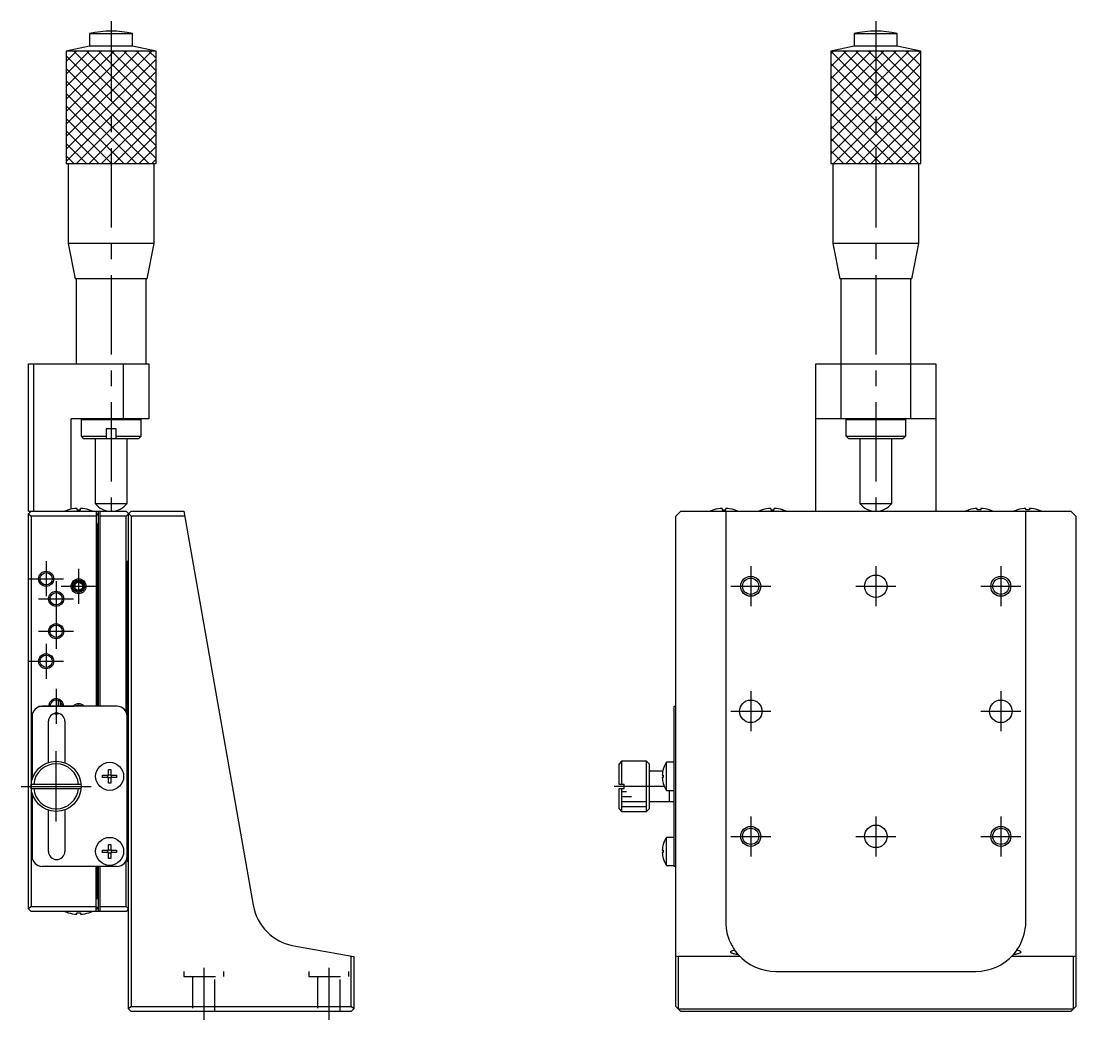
# Model space of a CAD drawing. Extents: x 0 to 448, y -8 to 412.
# Drawn here: x 237.6 to 448.4, y 99.3 to 299 of the extents above; entities that cross this region are included whole.
import ezdxf

# ---------------------------------------------------------------- set-up
doc = ezdxf.new("R2010")
doc.units = 0
doc.header["$LTSCALE"] = 0.5
doc.linetypes.add('CENTER', pattern=[50.8, 31.75, -6.35, 6.35, -6.35])
doc.linetypes.add('DASHED', pattern=[19.05, 12.7, -6.35])
for name, color, linetype in [('MSM_CENTER', 1, 'CENTER'), ('MSM_CONTINUOUS', 7, 'CONTINUOUS'), ('MSM_DASHED', 4, 'DASHED'), ('MSM_NARROW', 5, 'CONTINUOUS')]:
    doc.layers.add(name, color=color, linetype=linetype)

msp = doc.modelspace()

# ---------------------------------------------------------------- linework, layer by layer
at = {"layer": 'MSM_CENTER'}
for p, q in [((255.563775, 299.041977), (255.563775, 201.041977)), ((408.40179, 299.041977), (408.40179, 201.041977)), ((242.563775, 191.041977), (242.563775, 184.041977)), ((383.40179, 190.041977), (383.40179, 182.041977)), ((408.40179, 190.041977), (408.40179, 182.041977)), ((433.40179, 190.041977), (433.40179, 182.041977)), ((249.063775, 189.541977), (249.063775, 182.541977)), ((239.063775, 187.541977), (246.063775, 187.541977)), ((244.563775, 187.041977), (244.563775, 173.541977)), ((245.563775, 186.041977), (252.563775, 186.041977)), ((379.40179, 186.041977), (387.40179, 186.041977)), ((404.40179, 186.041977), (412.40179, 186.041977)), ((429.40179, 186.041977), (437.40179, 186.041977)), ((241.063775, 183.541977), (248.063775, 183.541977)), ((241.063775, 177.041977), (248.063775, 177.041977)), ((242.563775, 174.541977), (242.563775, 167.541977)), ((239.063775, 171.041977), (246.063775, 171.041977)), ((244.563775, 165.541977), (244.563775, 158.541977)), ((383.40179, 165.041977), (383.40179, 157.041977)), ((433.40179, 165.041977), (433.40179, 157.041977)), ((241.063775, 162.041977), (248.063775, 162.041977)), ((379.40179, 161.041977), (387.40179, 161.041977)), ((429.40179, 161.041977), (437.40179, 161.041977)), ((244.563775, 139.041977), (244.563775, 153.041977)), ((237.563775, 146.041977), (251.563775, 146.041977)), ((366.119214, 146.041977), (356.10179, 146.041977)), ((383.40179, 140.041977), (383.40179, 132.041977)), ((408.40179, 140.041977), (408.40179, 132.041977)), ((433.40179, 140.041977), (433.40179, 132.041977)), ((379.40179, 136.041977), (387.40179, 136.041977)), ((404.40179, 136.041977), (412.40179, 136.041977)), ((429.40179, 136.041977), (437.40179, 136.041977)), ((274.063775, 109.741977), (274.063775, 99.341977)), ((299.063775, 109.741977), (299.063775, 99.341977))]:
    msp.add_line(p, q, dxfattribs=at)
at = {"layer": 'MSM_CONTINUOUS'}
for p, q in [((251.263775, 296.541977), (251.263775, 294.041977)), ((251.263775, 296.541977), (259.863775, 296.541977)), ((259.863775, 294.041977), (259.863775, 296.541977)), ((404.10179, 296.541977), (404.10179, 294.041977)), ((404.10179, 296.541977), (412.70179, 296.541977)), ((412.70179, 294.041977), (412.70179, 296.541977)), ((251.263775, 294.041977), (246.563775, 293.041977)), ((259.863775, 294.041977), (251.263775, 294.041977)), ((264.563775, 293.041977), (259.863775, 294.041977)), ((404.10179, 294.041977), (399.40179, 293.041977)), ((412.70179, 294.041977), (404.10179, 294.041977)), ((417.40179, 293.041977), (412.70179, 294.041977)), ((264.563775, 293.041977), (246.563775, 293.041977)), ((246.563775, 293.041977), (246.563775, 270.541977)), ((264.563775, 270.541977), (264.563775, 293.041977)), ((417.40179, 293.041977), (399.40179, 293.041977)), ((399.40179, 293.041977), (399.40179, 270.541977)), ((417.40179, 270.541977), (417.40179, 293.041977)), ((246.563775, 270.541977), (264.563775, 270.541977)), ((246.963775, 270.541977), (246.963775, 254.541977)), ((264.163775, 254.541977), (264.163775, 270.541977)), ((399.40179, 270.541977), (417.40179, 270.541977)), ((399.80179, 270.541977), (399.80179, 254.541977)), ((417.00179, 254.541977), (417.00179, 270.541977)), ((246.963775, 254.541977), (248.363775, 247.541977)), ((264.163775, 254.541977), (246.963775, 254.541977)), ((262.763775, 247.541977), (264.163775, 254.541977)), ((399.80179, 254.541977), (401.20179, 247.541977)), ((417.00179, 254.541977), (399.80179, 254.541977)), ((415.60179, 247.541977), (417.00179, 254.541977)), ((262.763775, 247.541977), (248.363775, 247.541977)), ((248.563775, 247.541977), (248.563775, 230.541977)), ((262.563775, 230.541977), (262.563775, 247.541977)), ((415.60179, 247.541977), (401.20179, 247.541977)), ((401.40179, 247.541977), (401.40179, 219.541977)), ((415.40179, 219.541977), (415.40179, 247.541977)), ((239.063775, 201.041977), (239.063775, 230.541977)), ((239.063775, 230.541977), (263.063775, 230.541977)), ((240.063775, 230.541977), (240.063775, 201.041977)), ((258.063775, 219.541977), (258.063775, 230.541977)), ((263.063775, 230.541977), (263.063775, 219.541977)), ((396.40179, 201.041977), (396.40179, 230.541977)), ((396.40179, 230.541977), (420.40179, 230.541977)), ((420.40179, 230.541977), (420.40179, 201.041977)), ((247.563775, 201.456279), (247.563775, 219.541977)), ((263.063775, 219.541977), (247.563775, 219.541977)), ((249.763775, 219.541977), (249.563775, 219.341977)), ((249.563775, 219.341977), (249.563775, 216.041977)), ((261.563775, 219.341977), (249.563775, 219.341977)), ((261.563775, 219.341977), (261.363775, 219.541977)), ((261.563775, 216.041977), (261.563775, 219.341977)), ((420.40179, 219.541977), (396.40179, 219.541977)), ((402.60179, 219.541977), (402.40179, 219.341977)), ((414.40179, 219.341977), (402.40179, 219.341977)), ((402.40179, 219.341977), (402.40179, 217.541977)), ((414.40179, 219.341977), (414.20179, 219.541977)), ((414.40179, 217.541977), (414.40179, 219.341977)), ((254.56377, 217.541977), (254.563774, 215.541977)), ((256.563773, 217.541977), (254.563773, 217.541977)), ((256.563774, 215.541977), (256.56377, 217.541977)), ((402.48571, 217.541977), (402.40179, 217.541977)), ((402.48571, 216.041977), (402.48571, 217.541977)), ((414.40179, 217.541977), (414.317869, 217.541977)), ((414.317869, 217.541977), (414.317869, 216.041977)), ((249.563775, 216.041977), (250.063775, 215.541977)), ((249.563775, 216.041977), (254.563773, 216.041977)), ((261.063775, 215.541977), (250.063775, 215.541977)), ((252.388775, 215.541977), (252.388775, 202.609157)), ((256.563773, 216.041977), (261.563775, 216.041977)), ((258.738775, 202.609157), (258.738775, 215.541977)), ((261.063775, 215.541977), (261.563775, 216.041977)), ((402.48571, 216.041977), (414.317869, 216.041977)), ((402.993463, 215.541977), (402.48571, 216.041977)), ((413.810116, 215.541977), (402.993463, 215.541977)), ((405.22679, 215.541977), (405.22679, 202.609157)), ((411.57679, 202.609157), (411.57679, 215.541977)), ((414.317869, 216.041977), (413.810116, 215.541977)), ((252.388775, 202.609157), (258.738775, 202.609157)), ((405.22679, 202.609157), (411.57679, 202.609157)), ((239.563775, 201.041977), (239.063775, 200.541977)), ((239.063775, 201.041977), (258.563775, 201.041977)), ((239.063775, 200.541977), (239.563775, 200.041977)), ((239.063775, 121.541977), (239.063775, 200.541977)), ((247.023931, 201.313609), (247.028344, 201.30456)), ((248.703775, 201.622008), (248.703775, 201.30456)), ((248.703775, 201.30456), (249.423775, 201.30456)), ((249.423775, 201.30456), (249.423775, 201.622008)), ((251.099205, 201.30456), (251.103619, 201.313609)), ((252.563775, 201.041977), (252.563775, 162.041977)), ((253.063775, 162.041977), (253.063775, 201.041977)), ((253.363775, 162.041977), (253.363775, 201.041977)), ((259.563775, 201.041977), (258.563775, 200.041977)), ((258.563775, 201.041977), (259.563775, 200.041977)), ((259.063775, 101.541977), (259.063775, 200.541977)), ((259.563775, 201.041977), (270.063775, 201.041977)), ((270.063775, 201.041977), (283.953532, 122.269259)), ((369.40179, 201.041977), (368.40179, 200.041977)), ((369.40179, 201.041977), (447.40179, 201.041977)), ((376.011946, 201.313609), (376.016359, 201.30456)), ((377.69179, 201.622008), (377.69179, 201.30456)), ((377.69179, 201.30456), (378.41179, 201.30456)), ((378.40179, 201.041977), (378.40179, 119.041977)), ((378.41179, 201.30456), (378.41179, 201.622008)), ((380.08722, 201.30456), (380.091634, 201.313609)), ((385.711946, 201.313609), (385.716359, 201.30456)), ((387.39179, 201.622008), (387.39179, 201.30456)), ((387.39179, 201.30456), (388.11179, 201.30456)), ((388.11179, 201.30456), (388.11179, 201.622008)), ((389.78722, 201.30456), (389.791634, 201.313609)), ((427.016359, 201.30456), (427.011946, 201.313609)), ((428.69179, 201.30456), (428.69179, 201.622008)), ((429.41179, 201.30456), (428.69179, 201.30456)), ((429.41179, 201.622008), (429.41179, 201.30456)), ((431.091634, 201.313609), (431.08722, 201.30456)), ((436.716359, 201.30456), (436.711946, 201.313609)), ((438.39179, 201.30456), (438.39179, 201.622008)), ((439.11179, 201.30456), (438.39179, 201.30456)), ((438.40179, 119.041977), (438.40179, 201.041977)), ((439.11179, 201.622008), (439.11179, 201.30456)), ((440.791634, 201.313609), (440.78722, 201.30456)), ((448.40179, 200.041977), (447.40179, 201.041977)), ((252.563775, 200.041977), (239.563775, 200.041977)), ((239.563775, 200.041977), (239.563775, 122.041977)), ((253.063775, 200.265453), (252.563775, 200.265453)), ((252.563775, 198.541977), (253.063775, 198.541977)), ((252.763775, 198.241977), (252.563775, 198.241977)), ((253.063775, 198.241977), (252.763775, 198.541977)), ((252.763775, 198.241977), (252.913775, 198.391977)), ((252.763775, 162.041977), (252.763775, 198.241977)), ((258.563775, 200.041977), (253.363775, 200.041977)), ((258.563775, 160.913757), (258.563775, 200.041977)), ((259.563775, 200.041977), (259.563775, 102.041977)), ((270.240102, 200.041977), (259.563775, 200.041977)), ((368.40179, 102.041977), (368.40179, 200.041977)), ((448.40179, 200.041977), (448.40179, 102.041977)), ((258.863775, 191.041977), (259.063775, 191.241977)), ((258.863775, 131.041977), (258.863775, 191.041977)), ((249.063775, 186.908003), (248.313775, 186.47499)), ((248.313775, 186.47499), (248.313775, 185.608965)), ((248.313775, 185.608965), (249.063775, 185.175952)), ((249.063775, 186.908003), (249.813775, 186.47499)), ((249.813775, 185.608965), (249.063775, 185.175952)), ((249.813775, 186.47499), (249.813775, 185.608965)), ((245.063775, 162.041977), (245.063775, 163.187621)), ((245.363775, 163.002446), (245.363775, 162.041977)), ((256.763775, 162.041977), (241.763775, 162.041977)), ((368.10179, 162.041977), (368.40179, 162.041977)), ((368.10179, 130.041977), (368.10179, 162.041977)), ((239.763775, 160.041977), (239.763775, 147.441977)), ((243.013775, 150.79566), (243.013775, 159.041977)), ((246.313775, 159.041977), (246.313775, 150.725726)), ((258.763775, 132.041977), (258.763775, 160.041977)), ((357.60179, 151.041977), (357.10179, 150.541977)), ((357.10179, 146.441977), (357.10179, 150.541977)), ((357.60179, 151.041977), (357.60179, 146.441977)), ((362.60179, 151.041977), (357.60179, 151.041977)), ((363.10179, 150.541977), (362.60179, 151.041977)), ((362.60179, 141.041977), (362.60179, 151.041977)), ((363.10179, 150.541977), (363.10179, 141.541977)), ((368.10179, 150.841977), (366.559327, 150.841977)), ((366.559327, 145.241977), (366.559327, 150.841977)), ((253.864636, 148.301977), (255.003775, 148.301977)), ((253.864636, 147.781977), (253.864636, 148.301977)), ((255.003775, 147.781977), (253.864636, 147.781977)), ((254.934333, 147.781977), (254.934333, 148.301977)), ((255.003775, 149.441116), (255.523775, 149.441116)), ((255.003775, 148.301977), (255.003775, 149.441116)), ((255.003775, 148.371419), (255.523775, 148.371419)), ((255.003775, 146.642838), (255.003775, 147.781977)), ((255.523775, 147.712536), (255.003775, 147.712536)), ((255.523775, 149.441116), (255.523775, 148.301977)), ((255.523775, 148.301977), (256.662914, 148.301977)), ((255.523775, 147.781977), (255.523775, 146.642838)), ((256.662914, 147.781977), (255.523775, 147.781977)), ((255.593217, 148.301977), (255.593217, 147.781977)), ((256.662914, 148.301977), (256.662914, 147.781977)), ((365.809714, 149.041977), (363.10179, 149.041977)), ((365.715328, 148.301977), (365.908585, 148.301977)), ((365.908585, 147.781977), (365.715328, 147.781977)), ((365.902417, 149.444125), (365.908585, 149.441116)), ((365.908585, 148.301977), (365.908585, 147.781977)), ((249.547749, 146.441977), (239.579801, 146.441977)), ((239.579801, 145.641977), (249.547749, 145.641977)), ((255.523775, 146.642838), (255.003775, 146.642838)), ((358.10179, 146.441977), (357.10179, 146.441977)), ((357.10179, 141.541977), (357.10179, 145.641977)), ((357.10179, 145.641977), (358.10179, 145.641977)), ((357.60179, 145.641977), (357.60179, 141.041977)), ((358.10179, 145.641977), (358.10179, 146.441977)), ((365.908585, 146.642838), (365.902417, 146.63983)), ((239.763775, 144.641977), (239.763775, 132.041977)), ((366.559327, 145.241977), (368.10179, 145.241977)), ((367.10179, 145.241977), (367.10179, 143.041977)), ((243.013775, 133.041977), (243.013775, 141.288295)), ((246.313775, 141.358229), (246.313775, 133.041977)), ((357.10179, 141.541977), (357.60179, 141.041977)), ((362.60179, 141.041977), (363.10179, 141.541977)), ((363.10179, 143.041977), (368.10179, 143.041977)), ((357.60179, 141.041977), (362.60179, 141.041977)), ((368.10179, 135.841977), (366.559327, 135.841977)), ((366.559327, 130.241977), (366.559327, 135.841977)), ((253.864636, 133.301977), (255.003775, 133.301977)), ((253.864636, 132.781977), (253.864636, 133.301977)), ((254.934333, 132.781977), (254.934333, 133.301977)), ((255.003775, 134.441116), (255.523775, 134.441116)), ((255.003775, 133.301977), (255.003775, 134.441116)), ((255.003775, 133.371419), (255.523775, 133.371419)), ((255.523775, 134.441116), (255.523775, 133.301977)), ((255.523775, 133.301977), (256.662914, 133.301977)), ((255.593217, 133.301977), (255.593217, 132.781977)), ((256.662914, 133.301977), (256.662914, 132.781977)), ((365.715328, 133.301977), (365.908585, 133.301977)), ((365.902417, 134.444125), (365.908585, 134.441116)), ((365.908585, 133.301977), (365.908585, 132.781977)), ((255.003775, 132.781977), (253.864636, 132.781977)), ((255.003775, 131.642838), (255.003775, 132.781977)), ((255.523775, 132.712536), (255.003775, 132.712536)), ((255.523775, 131.642838), (255.003775, 131.642838)), ((255.523775, 132.781977), (255.523775, 131.642838)), ((256.662914, 132.781977), (255.523775, 132.781977)), ((258.563775, 122.041977), (258.563775, 131.170198)), ((259.063775, 130.841977), (258.863775, 131.041977)), ((365.908585, 132.781977), (365.715328, 132.781977)), ((365.908585, 131.642838), (365.902417, 131.63983)), ((256.763775, 130.041977), (241.763775, 130.041977)), ((252.563775, 121.041977), (252.563775, 130.041977)), ((252.763775, 123.841977), (252.763775, 130.041977)), ((253.063775, 121.041977), (253.063775, 130.041977)), ((253.363775, 121.041977), (253.363775, 130.041977)), ((366.559327, 130.241977), (368.10179, 130.241977)), ((368.40179, 130.041977), (368.10179, 130.041977)), ((252.563775, 123.841977), (252.763775, 123.841977)), ((253.063775, 123.541977), (252.563775, 123.541977)), ((252.913775, 123.691977), (252.763775, 123.841977)), ((252.763775, 123.541977), (253.063775, 123.841977)), ((239.563775, 122.041977), (239.063775, 121.541977)), ((239.063775, 121.541977), (239.563775, 121.041977)), ((239.563775, 122.041977), (252.563775, 122.041977)), ((258.563775, 121.041977), (239.563775, 121.041977)), ((247.023931, 120.770346), (247.028344, 120.779395)), ((248.703775, 120.779395), (249.423775, 120.779395)), ((248.703775, 120.461946), (248.703775, 120.779395)), ((249.423775, 120.779395), (249.423775, 120.461946)), ((251.099205, 120.779395), (251.103619, 120.770346)), ((253.063775, 121.818502), (252.563775, 121.818502)), ((253.363775, 122.041977), (258.563775, 122.041977)), ((258.563775, 122.041977), (259.063775, 121.541977)), ((259.063775, 121.541977), (258.563775, 121.041977)), ((292.065128, 114.157674), (304.063775, 112.041977)), ((303.563775, 102.041977), (303.563775, 112.130141)), ((304.063775, 112.041977), (304.063775, 101.541977)), ((368.40179, 112.130141), (368.90179, 112.041977)), ((368.90179, 112.041977), (368.90179, 101.541977)), ((381.260361, 112.041977), (368.90179, 112.041977)), ((379.40179, 112.923612), (379.414439, 112.979659)), ((379.413368, 112.869986), (379.40179, 112.923612)), ((379.448037, 112.81667), (379.413368, 112.869986)), ((379.414439, 112.979659), (379.452306, 113.035351)), ((379.505595, 112.763974), (379.448037, 112.81667)), ((379.452306, 113.035351), (379.515152, 113.090337)), ((379.58571, 112.712201), (379.505595, 112.763974)), ((379.515152, 113.090337), (379.60258, 113.144268)), ((379.687916, 112.661653), (379.58571, 112.712201)), ((379.60258, 113.144268), (379.714036, 113.196804)), ((379.811624, 112.612621), (379.687916, 112.661653)), ((379.714036, 113.196804), (379.848815, 113.247611)), ((379.956116, 112.565389), (379.811624, 112.612621)), ((379.848815, 113.247611), (380.006065, 113.29637)), ((380.120556, 112.520231), (379.956116, 112.565389)), ((380.006065, 113.29637), (380.184792, 113.342771)), ((380.303992, 112.477409), (380.120556, 112.520231)), ((380.955037, 112.367708), (380.184792, 113.342771)), ((380.505362, 112.43717), (380.303992, 112.477409)), ((380.723501, 112.399747), (380.505362, 112.43717)), ((380.957145, 112.365357), (380.723501, 112.399747)), ((447.90179, 112.041977), (435.543218, 112.041977)), ((436.080078, 112.399747), (435.846434, 112.365357)), ((436.618787, 113.342771), (435.859845, 112.38034)), ((436.298217, 112.43717), (436.080078, 112.399747)), ((436.499587, 112.477409), (436.298217, 112.43717)), ((436.683023, 112.520231), (436.499587, 112.477409)), ((436.618787, 113.342771), (436.797514, 113.29637)), ((436.847463, 112.565389), (436.683023, 112.520231)), ((436.797514, 113.29637), (436.954764, 113.247611)), ((436.991955, 112.612621), (436.847463, 112.565389)), ((436.954764, 113.247611), (437.089544, 113.196804)), ((437.115663, 112.661653), (436.991955, 112.612621)), ((437.089544, 113.196804), (437.200999, 113.144268)), ((437.21787, 112.712201), (437.115663, 112.661653)), ((437.200999, 113.144268), (437.288427, 113.090337)), ((437.297984, 112.763974), (437.21787, 112.712201)), ((437.288427, 113.090337), (437.351273, 113.035351)), ((437.355542, 112.81667), (437.297984, 112.763974)), ((437.351273, 113.035351), (437.389141, 112.979659)), ((437.390211, 112.869986), (437.355542, 112.81667)), ((437.389141, 112.979659), (437.40179, 112.923612)), ((437.40179, 112.923612), (437.390211, 112.869986)), ((447.90179, 112.041977), (448.40179, 112.130141)), ((447.90179, 101.541977), (447.90179, 112.041977)), ((388.40179, 109.041977), (428.40179, 109.041977)), ((259.563775, 102.041977), (259.063775, 101.541977)), ((259.063775, 101.541977), (259.563775, 101.041977)), ((259.563775, 102.041977), (303.563775, 102.041977)), ((304.063775, 101.541977), (303.563775, 102.041977)), ((303.563775, 101.041977), (304.063775, 101.541977)), ((369.40179, 101.041977), (368.40179, 102.041977)), ((368.90179, 101.541977), (447.90179, 101.541977)), ((448.40179, 102.041977), (447.40179, 101.041977)), ((303.563775, 101.041977), (259.563775, 101.041977)), ((447.40179, 101.041977), (369.40179, 101.041977))]:
    msp.add_line(p, q, dxfattribs=at)
for centre, radius in [((242.563775, 187.541977), 1.2295), ((383.40179, 186.041977), 1.621), ((408.40179, 186.041977), 2.25), ((433.40179, 186.041977), 1.621), ((249.063775, 186.041977), 1.5), ((249.063775, 186.041977), 1), ((244.563775, 183.541977), 1.2295), ((244.563775, 177.041977), 1.2295), ((242.563775, 171.041977), 1.2295), ((383.40179, 161.041977), 2.25), ((433.40179, 161.041977), 2.25), ((244.563775, 146.041977), 5), ((255.263775, 148.041977), 2.8), ((383.40179, 136.041977), 1.621), ((408.40179, 136.041977), 2.25), ((433.40179, 136.041977), 1.621), ((255.263775, 133.041977), 2.8)]:
    msp.add_circle(centre, radius, dxfattribs=at)
for centre, radius, start, end in [((255.563775, 278.301977), 18.74, 76.734971, 103.265029), ((408.40179, 278.301977), 18.74, 76.734971, 103.265029), ((255.563775, 205.042134), 4, 217.462651, 322.537349), ((408.40179, 205.042134), 4, 217.462651, 322.537349), ((249.063775, 195.141977), 6.5, 108.289723, 114.811632), ((249.063775, 195.141977), 6.490023, 93.179815, 108.277798), ((249.063775, 195.141977), 6.490023, 71.722202, 86.820185), ((249.063775, 195.141977), 6.5, 65.188368, 71.710277), ((249.063775, 195.141977), 6.5, 52.020128, 57.42103), ((378.05179, 195.141977), 6.5, 108.289723, 114.811632), ((378.05179, 195.141977), 6.490023, 93.179815, 108.277798), ((378.05179, 195.141977), 6.490023, 71.722202, 86.820185), ((378.05179, 195.141977), 6.5, 65.188368, 71.710277), ((387.75179, 195.141977), 6.5, 108.289723, 114.811632), ((387.75179, 195.141977), 6.490023, 93.179815, 108.277798), ((387.75179, 195.141977), 6.490023, 71.722202, 86.820185), ((387.75179, 195.141977), 6.5, 65.188368, 71.710277), ((429.05179, 195.141977), 6.5, 108.289723, 114.811632), ((429.05179, 195.141977), 6.490023, 93.179815, 108.277798), ((429.05179, 195.141977), 6.490023, 71.722202, 86.820185), ((429.05179, 195.141977), 6.5, 65.188368, 71.710277), ((438.75179, 195.141977), 6.5, 108.289723, 114.811632), ((438.75179, 195.141977), 6.490023, 93.179815, 108.277798), ((438.75179, 195.141977), 6.490023, 71.722202, 86.820185), ((438.75179, 195.141977), 6.5, 65.188368, 71.710277), ((244.563775, 162.041977), 1.25, 0, 180), ((241.763775, 160.041977), 2, 90, 180), ((244.663775, 159.041977), 1.65, 0, 180), ((244.563775, 162.041977), 1.5, 253.366025, 290.45228), ((249.063775, 161.041977), 1.25, 53.130102, 126.869898), ((256.763775, 160.041977), 2, 0, 90), ((244.563775, 146.041977), 4.5, 5.099689, 174.900311), ((370.70179, 148.041977), 5, 145.944202, 163.714157), ((370.70179, 148.041977), 4.993235, 163.727445, 177.015233), ((370.70179, 148.041977), 4.993235, 182.984767, 196.272555), ((244.563775, 146.041977), 4.5, 185.099689, 354.900311), ((370.70179, 148.041977), 5, 196.285843, 214.055798), ((370.70179, 133.041977), 5, 145.944202, 163.714157), ((244.663775, 133.041977), 1.65, 180, 0), ((370.70179, 133.041977), 4.993235, 163.727445, 177.015233), ((241.763775, 132.041977), 2, 180, 270), ((256.763775, 132.041977), 2, 270, 0), ((370.70179, 133.041977), 4.993235, 182.984767, 196.272555), ((370.70179, 133.041977), 5, 196.285843, 214.055798), ((249.063775, 126.941977), 6.5, 245.188368, 251.710277), ((249.063775, 126.941977), 6.490023, 251.722202, 266.820185), ((249.063775, 126.941977), 6.490023, 273.179815, 288.277798), ((249.063775, 126.941977), 6.5, 288.289723, 294.811632), ((249.063775, 126.941977), 6.5, 302.57897, 307.979872), ((293.801608, 124.00574), 10, 190, 260), ((388.401841, 119.041991), 10.000051, 180.000076, 209.237461), ((428.40179, 119.041977), 10, 325.255309, 0), ((388.40179, 119.041977), 10, 209.237538, 214.744691), ((388.40179, 119.041977), 10, 221.886877, 270), ((428.40179, 119.041977), 10, 270, 318.113123)]:
    msp.add_arc(centre, radius, start, end, dxfattribs=at)
at = {"layer": 'MSM_DASHED'}
for p, q in [((270.063775, 109.041977), (270.063775, 108.041977)), ((270.063775, 108.041977), (278.063775, 108.041977)), ((271.813775, 108.041977), (271.813775, 101.041977)), ((276.313775, 101.041977), (276.313775, 108.041977)), ((278.063775, 108.041977), (278.063775, 109.041977)), ((295.063775, 109.041977), (295.063775, 108.041977)), ((295.063775, 108.041977), (303.063775, 108.041977)), ((296.813775, 108.041977), (296.813775, 101.041977)), ((301.313775, 101.041977), (301.313775, 108.041977)), ((303.063775, 108.041977), (303.063775, 109.041977))]:
    msp.add_line(p, q, dxfattribs=at)
at = {"layer": 'MSM_NARROW'}
for p, q in [((246.563775, 290.939931), (248.665822, 293.041977)), ((246.563775, 288.439931), (251.165822, 293.041977)), ((246.563775, 285.939931), (253.665822, 293.041977)), ((246.563775, 283.439931), (256.165822, 293.041977)), ((246.563775, 280.939931), (258.665822, 293.041977)), ((246.563775, 278.439931), (261.165822, 293.041977)), ((246.563775, 275.939931), (263.665822, 293.041977)), ((246.563775, 292.095859), (264.563775, 274.095859)), ((246.563775, 273.439931), (264.563775, 291.439931)), ((248.117656, 293.041977), (264.563775, 276.595859)), ((250.617656, 293.041977), (264.563775, 279.095859)), ((253.117656, 293.041977), (264.563775, 281.595859)), ((255.617657, 293.041977), (264.563775, 284.095859)), ((258.117657, 293.041977), (264.563775, 286.595859)), ((260.617657, 293.041977), (264.563775, 289.095859)), ((263.117657, 293.041977), (264.563775, 291.595859)), ((399.40179, 292.46596), (399.977807, 293.041977)), ((399.40179, 289.96596), (402.477807, 293.041977)), ((399.40179, 287.46596), (404.977807, 293.041977)), ((399.40179, 284.96596), (407.477807, 293.041977)), ((399.40179, 282.46596), (409.977807, 293.041977)), ((399.40179, 279.96596), (412.477807, 293.041977)), ((399.40179, 277.46596), (414.977807, 293.041977)), ((399.40179, 274.96596), (417.40179, 292.96596)), ((399.429642, 293.041977), (417.40179, 275.069829)), ((401.929642, 293.041977), (417.40179, 277.569829)), ((404.429642, 293.041977), (417.40179, 280.069829)), ((406.929642, 293.041977), (417.40179, 282.569829)), ((409.429642, 293.041977), (417.40179, 285.069829)), ((411.929642, 293.041977), (417.40179, 287.569829)), ((414.429642, 293.041977), (417.40179, 290.069829)), ((416.929642, 293.041977), (417.40179, 292.569829)), ((246.563775, 289.595859), (264.563775, 271.595859)), ((246.563775, 270.939931), (264.563775, 288.939931)), ((399.40179, 290.569829), (417.40179, 272.569829)), ((399.40179, 272.46596), (417.40179, 290.46596)), ((246.563775, 287.095859), (263.117657, 270.541977)), ((399.40179, 288.069829), (416.929642, 270.541977)), ((399.977807, 270.541977), (417.40179, 287.96596)), ((248.665822, 270.541977), (264.563775, 286.439931)), ((399.40179, 285.569829), (414.429642, 270.541977)), ((402.477807, 270.541977), (417.40179, 285.46596)), ((246.563775, 284.595859), (260.617657, 270.541977)), ((251.165822, 270.541977), (264.563775, 283.939931)), ((399.40179, 283.069829), (411.929642, 270.541977)), ((404.977807, 270.541977), (417.40179, 282.96596)), ((246.563775, 282.095859), (258.117657, 270.541977)), ((253.665822, 270.541977), (264.563775, 281.439931)), ((399.40179, 280.569829), (409.429642, 270.541977)), ((407.477807, 270.541977), (417.40179, 280.46596)), ((246.563775, 279.595859), (255.617657, 270.541977)), ((256.165822, 270.541977), (264.563775, 278.939931)), ((246.563775, 277.095859), (253.117656, 270.541977)), ((258.665822, 270.541977), (264.563775, 276.439931)), ((399.40179, 278.069829), (406.929642, 270.541977)), ((409.977807, 270.541977), (417.40179, 277.96596)), ((246.563775, 274.595859), (250.617656, 270.541977)), ((399.40179, 275.569829), (404.429642, 270.541977)), ((412.477807, 270.541977), (417.40179, 275.46596)), ((246.563775, 272.095859), (248.117656, 270.541977)), ((261.165822, 270.541977), (264.563775, 273.939931)), ((399.40179, 273.069829), (401.929642, 270.541977)), ((414.977807, 270.541977), (417.40179, 272.96596)), ((263.665822, 270.541977), (264.563775, 271.439931)), ((399.40179, 270.569829), (399.429642, 270.541977)), ((357.60179, 145.041977), (358.60179, 145.041977)), ((357.60179, 144.041977), (359.60179, 144.041977)), ((357.60179, 143.041977), (362.60179, 143.041977)), ((357.60179, 142.041977), (362.60179, 142.041977))]:
    msp.add_line(p, q, dxfattribs=at)
for centre, radius in [((242.563775, 187.541977), 1.5), ((383.40179, 186.041977), 2), ((433.40179, 186.041977), 2), ((249.063775, 186.041977), 1.2295), ((244.563775, 183.541977), 1.5), ((244.563775, 177.041977), 1.5), ((242.563775, 171.041977), 1.5), ((383.40179, 136.041977), 2), ((433.40179, 136.041977), 2)]:
    msp.add_circle(centre, radius, dxfattribs=at)
for centre, start, end in [((244.563775, 162.041977), 0, 180), ((249.063775, 161.041977), 41.810315, 138.189685)]:
    msp.add_arc(centre, 1.5, start, end, dxfattribs=at)

doc.saveas('drawing.dxf')
